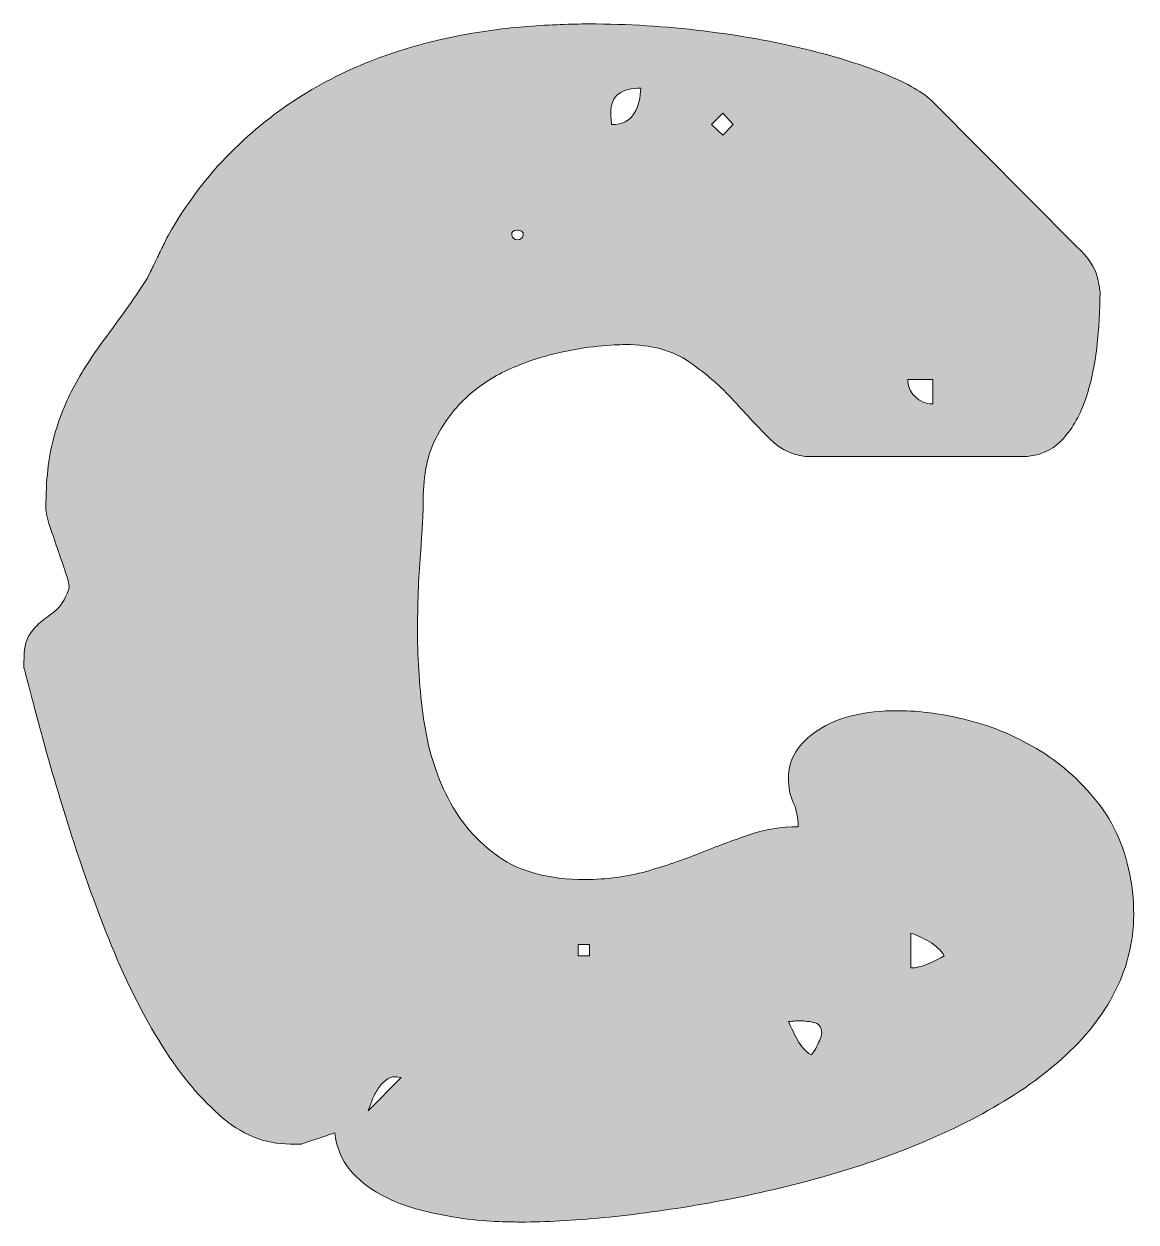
# Model space of a CAD drawing. Header units: inches. Extents: x 211 to 865, y -923 to -143.
# Drawn here: x 421.7 to 487.9, y -622.3 to -551 of the extents above; entities that cross this region are included whole.
import ezdxf

# ---------------------------------------------------------------- set-up
doc = ezdxf.new("R2010")
doc.units = ezdxf.units.IN
doc.header["$MEASUREMENT"] = 0
doc.layers.add('Layer 1', color=7, linetype='Continuous')

# ---------------------------------------------------------------- blocks, each defined once
blk = doc.blocks.new('block 5')
at = {"layer": 'Layer 1', "true_color": 0x040404}
h = blk.add_hatch(color=18, dxfattribs=at)
h.dxf.hatch_style = 2
edge = h.paths.add_edge_path()
edge.add_spline(control_points=[(445.452, -579.258), (445.452, -580.029), (445.395, -581.132), (445.284, -582.565), (445.169, -583.998), (445.114, -585.552), (445.114, -587.224), (445.114, -588.899), (445.235, -590.606), (445.477, -592.345), (445.717, -594.084), (446.201, -595.661), (446.926, -597.076), (447.649, -598.494), (448.656, -599.653), (449.943, -600.554), (451.231, -601.456), (452.937, -601.906), (455.061, -601.906), (456.381, -601.906), (457.604, -601.744), (458.732, -601.422), (459.858, -601.102), (460.92, -600.74), (461.919, -600.337), (462.917, -599.934), (463.891, -599.572), (464.84, -599.25), (465.789, -598.928), (466.763, -598.767), (467.763, -598.767), (467.763, -598.22), (467.666, -597.737), (467.472, -597.318), (467.279, -596.901), (467.182, -596.417), (467.182, -595.869), (467.182, -594.743), (467.77, -593.794), (468.944, -593.02), (470.119, -592.248), (471.706, -591.862), (473.701, -591.862), (475.02, -591.862), (476.43, -592.055), (477.927, -592.442), (479.424, -592.827), (480.849, -593.439), (482.201, -594.275), (483.553, -595.113), (484.728, -596.191), (485.725, -597.511), (486.723, -598.833), (487.351, -600.425), (487.609, -602.292), (487.867, -604.128), (487.706, -605.826), (487.126, -607.387), (486.547, -608.949), (485.645, -610.365), (484.422, -611.636), (483.199, -612.908), (481.734, -614.059), (480.027, -615.089), (478.321, -616.12), (476.478, -617.028), (474.497, -617.818), (472.519, -618.606), (470.458, -619.283), (468.318, -619.845), (466.176, -620.409), (464.084, -620.868), (462.039, -621.222), (459.994, -621.575), (458.048, -621.842), (456.196, -622.019), (454.345, -622.195), (452.712, -622.284), (451.295, -622.284), (451.037, -622.284), (450.586, -622.275), (449.943, -622.261), (449.298, -622.243), (448.582, -622.178), (447.794, -622.067), (447.005, -621.955), (446.184, -621.793), (445.332, -621.584), (444.478, -621.374), (443.681, -621.068), (442.941, -620.667), (442.2, -620.264), (441.58, -619.766), (441.083, -619.17), (440.583, -618.574), (440.286, -617.841), (440.189, -616.973), (440.028, -617.037), (439.697, -617.15), (439.199, -617.311), (438.699, -617.472), (438.37, -617.583), (438.209, -617.648), (438.209, -617.648), (437.533, -617.648), (437.533, -617.648), (436.018, -617.648), (434.611, -617.069), (433.307, -615.909), (432.004, -614.75), (430.804, -613.271), (429.71, -611.468), (428.616, -609.665), (427.625, -607.652), (426.739, -605.432), (425.854, -603.209), (425.081, -601.053), (424.422, -598.96), (423.761, -596.868), (423.199, -594.952), (422.731, -593.213), (422.266, -591.475), (421.918, -590.171), (421.693, -589.303), (421.693, -589.303), (421.693, -588.963), (421.693, -588.963), (421.693, -588.224), (421.789, -587.701), (421.983, -587.395), (422.176, -587.088), (422.402, -586.83), (422.66, -586.621), (422.916, -586.413), (423.206, -586.188), (423.528, -585.946), (423.851, -585.704), (424.125, -585.278), (424.35, -584.665), (424.413, -584.537), (424.373, -584.255), (424.228, -583.82), (424.083, -583.385), (423.922, -582.911), (423.747, -582.397), (423.569, -581.881), (423.399, -581.381), (423.238, -580.9), (423.077, -580.416), (422.998, -580.047), (422.998, -579.788), (422.998, -578.179), (423.15, -576.802), (423.457, -575.66), (423.761, -574.517), (424.18, -573.463), (424.712, -572.496), (425.244, -571.531), (425.878, -570.558), (426.619, -569.575), (427.359, -568.594), (428.148, -567.475), (428.985, -566.219), (429.017, -566.155), (429.097, -565.994), (429.226, -565.736), (429.355, -565.478), (429.493, -565.197), (429.636, -564.891), (429.781, -564.586), (429.919, -564.303), (430.048, -564.045), (430.175, -563.789), (430.256, -563.628), (430.29, -563.564), (431.382, -561.664), (432.607, -560.038), (433.959, -558.686), (435.311, -557.334), (436.744, -556.191), (438.257, -555.256), (439.77, -554.324), (441.306, -553.575), (442.868, -553.011), (444.429, -552.449), (445.952, -552.022), (447.433, -551.732), (448.912, -551.442), (450.33, -551.249), (451.682, -551.152), (453.034, -551.055), (454.241, -551.007), (455.303, -551.007), (457.622, -551.007), (459.891, -551.145), (462.113, -551.419), (464.333, -551.693), (466.362, -552.055), (468.196, -552.504), (470.031, -552.955), (471.616, -553.455), (472.954, -554.001), (474.288, -554.549), (475.23, -555.097), (475.778, -555.643), (475.778, -555.643), (484.325, -564.239), (484.325, -564.239), (485.032, -564.916), (485.444, -565.512), (485.557, -566.026), (485.67, -566.542), (485.725, -566.864), (485.725, -566.991), (485.725, -568.023), (485.661, -569.109), (485.532, -570.252), (485.403, -571.394), (485.17, -572.449), (484.832, -573.414), (484.495, -574.38), (484.019, -575.176), (483.408, -575.805), (482.796, -576.432), (482.008, -576.747), (481.041, -576.747), (481.041, -576.747), (468.534, -576.747), (468.534, -576.747), (467.6, -576.747), (466.788, -576.401), (466.095, -575.708), (465.402, -575.015), (464.679, -574.252), (463.923, -573.414), (463.166, -572.578), (462.288, -571.813), (461.291, -571.12), (460.293, -570.429), (459.022, -570.082), (457.477, -570.082), (457.122, -570.082), (456.583, -570.114), (455.858, -570.179), (455.134, -570.243), (454.321, -570.381), (453.421, -570.589), (452.518, -570.798), (451.601, -571.104), (450.667, -571.507), (449.734, -571.91), (448.881, -572.456), (448.108, -573.149), (447.336, -573.841), (446.7, -574.679), (446.201, -575.66), (445.701, -576.641), (445.452, -577.841), (445.452, -579.258)], knot_values=[0, 0, 0, 0, 1, 1, 1, 2, 2, 2, 3, 3, 3, 4, 4, 4, 5, 5, 5, 6, 6, 6, 7, 7, 7, 8, 8, 8, 9, 9, 9, 10, 10, 10, 11, 11, 11, 12, 12, 12, 13, 13, 13, 14, 14, 14, 15, 15, 15, 16, 16, 16, 17, 17, 17, 18, 18, 18, 19, 19, 19, 20, 20, 20, 21, 21, 21, 22, 22, 22, 23, 23, 23, 24, 24, 24, 25, 25, 25, 26, 26, 26, 27, 27, 27, 28, 28, 28, 29, 29, 29, 30, 30, 30, 31, 31, 31, 32, 32, 32, 33, 33, 33, 34, 34, 34, 35, 35, 35, 36, 36, 36, 37, 37, 37, 38, 38, 38, 39, 39, 39, 40, 40, 40, 41, 41, 41, 42, 42, 42, 43, 43, 43, 44, 44, 44, 45, 45, 45, 46, 46, 46, 47, 47, 47, 48, 48, 48, 49, 49, 49, 50, 50, 50, 51, 51, 51, 52, 52, 52, 53, 53, 53, 54, 54, 54, 55, 55, 55, 56, 56, 56, 57, 57, 57, 58, 58, 58, 59, 59, 59, 60, 60, 60, 61, 61, 61, 62, 62, 62, 63, 63, 63, 64, 64, 64, 65, 65, 65, 66, 66, 66, 67, 67, 67, 68, 68, 68, 69, 69, 69, 70, 70, 70, 71, 71, 71, 72, 72, 72, 73, 73, 73, 74, 74, 74, 75, 75, 75, 76, 76, 76, 77, 77, 77, 78, 78, 78, 79, 79, 79, 80, 80, 80, 81, 81, 81, 82, 82, 82, 83, 83, 83, 84, 84, 84, 85, 85, 85, 86, 86, 86, 86], degree=3, periodic=1)
edge = h.paths.add_edge_path()
edge.add_spline(control_points=[(443.81, -613.64), (443.584, -613.64), (443.384, -613.712), (443.206, -613.857), (443.029, -614.002), (442.868, -614.188), (442.723, -614.414), (442.58, -614.638), (442.465, -614.863), (442.386, -615.089), (442.306, -615.315), (442.232, -615.508), (442.168, -615.669), (442.168, -615.669), (444.148, -613.689), (444.148, -613.689), (444.116, -613.689), (444.059, -613.681), (443.98, -613.665), (443.898, -613.649), (443.842, -613.64), (443.81, -613.64)], knot_values=[0, 0, 0, 0, 1, 1, 1, 2, 2, 2, 3, 3, 3, 4, 4, 4, 5, 5, 5, 6, 6, 6, 7, 7, 7, 7], degree=3, periodic=1)
edge = h.paths.add_edge_path()
edge.add_spline(control_points=[(451.392, -563.564), (451.424, -563.467), (451.399, -563.394), (451.318, -563.345), (451.238, -563.297), (451.15, -563.274), (451.053, -563.274), (450.796, -563.274), (450.683, -563.37), (450.715, -563.564), (450.779, -563.757), (450.892, -563.852), (451.053, -563.852), (451.247, -563.852), (451.36, -563.757), (451.392, -563.564)], knot_values=[0, 0, 0, 0, 1, 1, 1, 2, 2, 2, 3, 3, 3, 4, 4, 4, 5, 5, 5, 5], degree=3, periodic=1)
h.paths.add_polyline_path([(455.351, -605.768), (454.676, -605.768), (454.676, -606.445), (455.351, -606.445)])
edge = h.paths.add_edge_path()
edge.add_spline(control_points=[(458.394, -554.823), (457.846, -554.823), (457.41, -554.936), (457.09, -555.16), (456.768, -555.385), (456.606, -555.772), (456.606, -556.32), (456.606, -556.385), (456.615, -556.497), (456.631, -556.657), (456.648, -556.82), (456.655, -556.931), (456.655, -556.995), (457.299, -556.995), (457.749, -556.771), (458.007, -556.32), (458.265, -555.869), (458.394, -555.371), (458.394, -554.823)], knot_values=[0, 0, 0, 0, 1, 1, 1, 2, 2, 2, 3, 3, 3, 4, 4, 4, 5, 5, 5, 6, 6, 6, 6], degree=3, periodic=1)
h.paths.add_polyline_path([(463.271, -557.624), (463.898, -556.995), (463.271, -556.32), (462.595, -556.995)])
edge = h.paths.add_edge_path()
edge.add_spline(control_points=[(467.859, -610.308), (467.793, -610.308), (467.682, -610.317), (467.521, -610.333), (467.36, -610.349), (467.247, -610.356), (467.182, -610.356), (467.344, -610.711), (467.521, -611.074), (467.714, -611.443), (467.908, -611.814), (468.18, -612.111), (468.534, -612.337), (468.631, -612.272), (468.76, -612.072), (468.921, -611.733), (469.082, -611.395), (469.163, -611.162), (469.163, -611.033), (469.163, -610.678), (468.993, -610.471), (468.654, -610.404), (468.318, -610.34), (468.051, -610.308), (467.859, -610.308)], knot_values=[0, 0, 0, 0, 1, 1, 1, 2, 2, 2, 3, 3, 3, 4, 4, 4, 5, 5, 5, 6, 6, 6, 7, 7, 7, 8, 8, 8, 8], degree=3, periodic=1)
edge = h.paths.add_edge_path()
edge.add_spline(control_points=[(474.281, -572.159), (474.281, -572.544), (474.426, -572.883), (474.716, -573.173), (475.006, -573.463), (475.359, -573.608), (475.778, -573.608), (475.778, -573.608), (475.778, -572.159), (475.778, -572.159), (475.778, -572.159), (474.281, -572.159), (474.281, -572.159)], knot_values=[0, 0, 0, 0, 1, 1, 1, 2, 2, 2, 3, 3, 3, 4, 4, 4, 4], degree=3, periodic=1)
edge = h.paths.add_edge_path()
edge.add_spline(control_points=[(474.474, -607.17), (474.764, -607.17), (475.103, -607.09), (475.488, -606.929), (475.875, -606.767), (476.195, -606.606), (476.455, -606.445), (476.229, -606.091), (475.93, -605.809), (475.561, -605.6), (475.191, -605.39), (474.829, -605.222), (474.474, -605.093), (474.474, -605.093), (474.474, -607.17), (474.474, -607.17)], knot_values=[0, 0, 0, 0, 1, 1, 1, 2, 2, 2, 3, 3, 3, 4, 4, 4, 5, 5, 5, 5], degree=3, periodic=1)
at = {"layer": 'Layer 1', "lineweight": 0}
for points in [[(463.271, -557.624), (463.898, -556.995), (463.271, -556.32), (462.595, -556.995), (463.271, -557.624)], [(455.351, -605.768), (454.676, -605.768), (454.676, -606.445), (455.351, -606.445), (455.351, -605.768)]]:
    blk.add_lwpolyline(points, dxfattribs=at)
for points, knots in [([(445.452, -579.258), (445.452, -580.029), (445.395, -581.132), (445.284, -582.565), (445.169, -583.998), (445.114, -585.552), (445.114, -587.224), (445.114, -588.899), (445.235, -590.606), (445.477, -592.345), (445.717, -594.084), (446.201, -595.661), (446.926, -597.076), (447.649, -598.494), (448.656, -599.653), (449.943, -600.554), (451.231, -601.456), (452.937, -601.906), (455.061, -601.906), (456.381, -601.906), (457.604, -601.744), (458.732, -601.422), (459.858, -601.102), (460.92, -600.74), (461.919, -600.337), (462.917, -599.934), (463.891, -599.572), (464.84, -599.25), (465.789, -598.928), (466.763, -598.767), (467.763, -598.767), (467.763, -598.22), (467.666, -597.737), (467.472, -597.318), (467.279, -596.901), (467.182, -596.417), (467.182, -595.869), (467.182, -594.743), (467.77, -593.794), (468.944, -593.02), (470.119, -592.248), (471.706, -591.862), (473.701, -591.862), (475.02, -591.862), (476.43, -592.055), (477.927, -592.442), (479.424, -592.827), (480.849, -593.439), (482.201, -594.275), (483.553, -595.113), (484.728, -596.191), (485.725, -597.511), (486.723, -598.833), (487.351, -600.425), (487.609, -602.292), (487.867, -604.128), (487.706, -605.826), (487.126, -607.387), (486.547, -608.949), (485.645, -610.365), (484.422, -611.636), (483.199, -612.908), (481.734, -614.059), (480.027, -615.089), (478.321, -616.12), (476.478, -617.028), (474.497, -617.818), (472.519, -618.606), (470.458, -619.283), (468.318, -619.845), (466.176, -620.409), (464.084, -620.868), (462.039, -621.222), (459.994, -621.575), (458.048, -621.842), (456.196, -622.019), (454.345, -622.195), (452.712, -622.284), (451.295, -622.284), (451.037, -622.284), (450.586, -622.275), (449.943, -622.261), (449.298, -622.243), (448.582, -622.178), (447.794, -622.067), (447.005, -621.955), (446.184, -621.793), (445.332, -621.584), (444.478, -621.374), (443.681, -621.068), (442.941, -620.667), (442.2, -620.264), (441.58, -619.766), (441.083, -619.17), (440.583, -618.574), (440.286, -617.841), (440.189, -616.973), (440.028, -617.037), (439.697, -617.15), (439.199, -617.311), (438.699, -617.472), (438.37, -617.583), (438.209, -617.648), (438.209, -617.648), (437.533, -617.648), (437.533, -617.648), (436.018, -617.648), (434.611, -617.069), (433.307, -615.909), (432.004, -614.75), (430.804, -613.271), (429.71, -611.468), (428.616, -609.665), (427.625, -607.652), (426.739, -605.432), (425.854, -603.209), (425.081, -601.053), (424.422, -598.96), (423.761, -596.868), (423.199, -594.952), (422.731, -593.213), (422.266, -591.475), (421.918, -590.171), (421.693, -589.303), (421.693, -589.303), (421.693, -588.963), (421.693, -588.963), (421.693, -588.224), (421.789, -587.701), (421.983, -587.395), (422.176, -587.088), (422.402, -586.83), (422.66, -586.621), (422.916, -586.413), (423.206, -586.188), (423.528, -585.946), (423.851, -585.704), (424.125, -585.278), (424.35, -584.665), (424.413, -584.537), (424.373, -584.255), (424.228, -583.82), (424.083, -583.385), (423.922, -582.911), (423.747, -582.397), (423.569, -581.881), (423.399, -581.381), (423.238, -580.9), (423.077, -580.416), (422.998, -580.047), (422.998, -579.788), (422.998, -578.179), (423.15, -576.802), (423.457, -575.66), (423.761, -574.517), (424.18, -573.463), (424.712, -572.496), (425.244, -571.531), (425.878, -570.558), (426.619, -569.575), (427.359, -568.594), (428.148, -567.475), (428.985, -566.219), (429.017, -566.155), (429.097, -565.994), (429.226, -565.736), (429.355, -565.478), (429.493, -565.197), (429.636, -564.891), (429.781, -564.586), (429.919, -564.303), (430.048, -564.045), (430.175, -563.789), (430.256, -563.628), (430.29, -563.564), (431.382, -561.664), (432.607, -560.038), (433.959, -558.686), (435.311, -557.334), (436.744, -556.191), (438.257, -555.256), (439.77, -554.324), (441.306, -553.575), (442.868, -553.011), (444.429, -552.449), (445.952, -552.022), (447.433, -551.732), (448.912, -551.442), (450.33, -551.249), (451.682, -551.152), (453.034, -551.055), (454.241, -551.007), (455.303, -551.007), (457.622, -551.007), (459.891, -551.145), (462.113, -551.419), (464.333, -551.693), (466.362, -552.055), (468.196, -552.504), (470.031, -552.955), (471.616, -553.455), (472.954, -554.001), (474.288, -554.549), (475.23, -555.097), (475.778, -555.643), (475.778, -555.643), (484.325, -564.239), (484.325, -564.239), (485.032, -564.916), (485.444, -565.512), (485.557, -566.026), (485.67, -566.542), (485.725, -566.864), (485.725, -566.991), (485.725, -568.023), (485.661, -569.109), (485.532, -570.252), (485.403, -571.394), (485.17, -572.449), (484.832, -573.414), (484.495, -574.38), (484.019, -575.176), (483.408, -575.805), (482.796, -576.432), (482.008, -576.747), (481.041, -576.747), (481.041, -576.747), (468.534, -576.747), (468.534, -576.747), (467.6, -576.747), (466.788, -576.401), (466.095, -575.708), (465.402, -575.015), (464.679, -574.252), (463.923, -573.414), (463.166, -572.578), (462.288, -571.813), (461.291, -571.12), (460.293, -570.429), (459.022, -570.082), (457.477, -570.082), (457.122, -570.082), (456.583, -570.114), (455.858, -570.179), (455.134, -570.243), (454.321, -570.381), (453.421, -570.589), (452.518, -570.798), (451.601, -571.104), (450.667, -571.507), (449.734, -571.91), (448.881, -572.456), (448.108, -573.149), (447.336, -573.841), (446.7, -574.679), (446.201, -575.66), (445.701, -576.641), (445.452, -577.841), (445.452, -579.258)], [0, 0, 0, 0, 1, 1, 1, 2, 2, 2, 3, 3, 3, 4, 4, 4, 5, 5, 5, 6, 6, 6, 7, 7, 7, 8, 8, 8, 9, 9, 9, 10, 10, 10, 11, 11, 11, 12, 12, 12, 13, 13, 13, 14, 14, 14, 15, 15, 15, 16, 16, 16, 17, 17, 17, 18, 18, 18, 19, 19, 19, 20, 20, 20, 21, 21, 21, 22, 22, 22, 23, 23, 23, 24, 24, 24, 25, 25, 25, 26, 26, 26, 27, 27, 27, 28, 28, 28, 29, 29, 29, 30, 30, 30, 31, 31, 31, 32, 32, 32, 33, 33, 33, 34, 34, 34, 35, 35, 35, 36, 36, 36, 37, 37, 37, 38, 38, 38, 39, 39, 39, 40, 40, 40, 41, 41, 41, 42, 42, 42, 43, 43, 43, 44, 44, 44, 45, 45, 45, 46, 46, 46, 47, 47, 47, 48, 48, 48, 49, 49, 49, 50, 50, 50, 51, 51, 51, 52, 52, 52, 53, 53, 53, 54, 54, 54, 55, 55, 55, 56, 56, 56, 57, 57, 57, 58, 58, 58, 59, 59, 59, 60, 60, 60, 61, 61, 61, 62, 62, 62, 63, 63, 63, 64, 64, 64, 65, 65, 65, 66, 66, 66, 67, 67, 67, 68, 68, 68, 69, 69, 69, 70, 70, 70, 71, 71, 71, 72, 72, 72, 73, 73, 73, 74, 74, 74, 75, 75, 75, 76, 76, 76, 77, 77, 77, 78, 78, 78, 79, 79, 79, 80, 80, 80, 81, 81, 81, 82, 82, 82, 83, 83, 83, 84, 84, 84, 85, 85, 85, 86, 86, 86, 86]), ([(458.394, -554.823), (457.846, -554.823), (457.41, -554.936), (457.09, -555.16), (456.768, -555.385), (456.606, -555.772), (456.606, -556.32), (456.606, -556.385), (456.615, -556.497), (456.631, -556.657), (456.648, -556.82), (456.655, -556.931), (456.655, -556.995), (457.299, -556.995), (457.749, -556.771), (458.007, -556.32), (458.265, -555.869), (458.394, -555.371), (458.394, -554.823)], [0, 0, 0, 0, 1, 1, 1, 2, 2, 2, 3, 3, 3, 4, 4, 4, 5, 5, 5, 6, 6, 6, 6]), ([(451.392, -563.564), (451.424, -563.467), (451.399, -563.394), (451.318, -563.345), (451.238, -563.297), (451.15, -563.274), (451.053, -563.274), (450.796, -563.274), (450.683, -563.37), (450.715, -563.564), (450.779, -563.757), (450.892, -563.852), (451.053, -563.852), (451.247, -563.852), (451.36, -563.757), (451.392, -563.564)], [0, 0, 0, 0, 1, 1, 1, 2, 2, 2, 3, 3, 3, 4, 4, 4, 5, 5, 5, 5]), ([(474.281, -572.159), (474.281, -572.544), (474.426, -572.883), (474.716, -573.173), (475.006, -573.463), (475.359, -573.608), (475.778, -573.608), (475.778, -573.608), (475.778, -572.159), (475.778, -572.159), (475.778, -572.159), (474.281, -572.159), (474.281, -572.159)], [0, 0, 0, 0, 1, 1, 1, 2, 2, 2, 3, 3, 3, 4, 4, 4, 4]), ([(474.474, -607.17), (474.764, -607.17), (475.103, -607.09), (475.488, -606.929), (475.875, -606.767), (476.195, -606.606), (476.455, -606.445), (476.229, -606.091), (475.93, -605.809), (475.561, -605.6), (475.191, -605.39), (474.829, -605.222), (474.474, -605.093), (474.474, -605.093), (474.474, -607.17), (474.474, -607.17)], [0, 0, 0, 0, 1, 1, 1, 2, 2, 2, 3, 3, 3, 4, 4, 4, 5, 5, 5, 5]), ([(467.859, -610.308), (467.793, -610.308), (467.682, -610.317), (467.521, -610.333), (467.36, -610.349), (467.247, -610.356), (467.182, -610.356), (467.344, -610.711), (467.521, -611.074), (467.714, -611.443), (467.908, -611.814), (468.18, -612.111), (468.534, -612.337), (468.631, -612.272), (468.76, -612.072), (468.921, -611.733), (469.082, -611.395), (469.163, -611.162), (469.163, -611.033), (469.163, -610.678), (468.993, -610.471), (468.654, -610.404), (468.318, -610.34), (468.051, -610.308), (467.859, -610.308)], [0, 0, 0, 0, 1, 1, 1, 2, 2, 2, 3, 3, 3, 4, 4, 4, 5, 5, 5, 6, 6, 6, 7, 7, 7, 8, 8, 8, 8]), ([(443.81, -613.64), (443.584, -613.64), (443.384, -613.712), (443.206, -613.857), (443.029, -614.002), (442.868, -614.188), (442.723, -614.414), (442.58, -614.638), (442.465, -614.863), (442.386, -615.089), (442.306, -615.315), (442.232, -615.508), (442.168, -615.669), (442.168, -615.669), (444.148, -613.689), (444.148, -613.689), (444.116, -613.689), (444.059, -613.681), (443.98, -613.665), (443.898, -613.649), (443.842, -613.64), (443.81, -613.64)], [0, 0, 0, 0, 1, 1, 1, 2, 2, 2, 3, 3, 3, 4, 4, 4, 5, 5, 5, 6, 6, 6, 7, 7, 7, 7])]:
    blk.add_open_spline(points, degree=3, knots=knots, dxfattribs=at)
blk = doc.blocks.new('block 2')
at = {"layer": 'Layer 1'}
blk.add_blockref('block 5', (0, 0), dxfattribs=at)

msp = doc.modelspace()

# ---------------------------------------------------------------- block references
at = {"layer": 'Layer 1'}
msp.add_blockref('block 2', (0, 0), dxfattribs=at)

doc.saveas('drawing.dxf')
